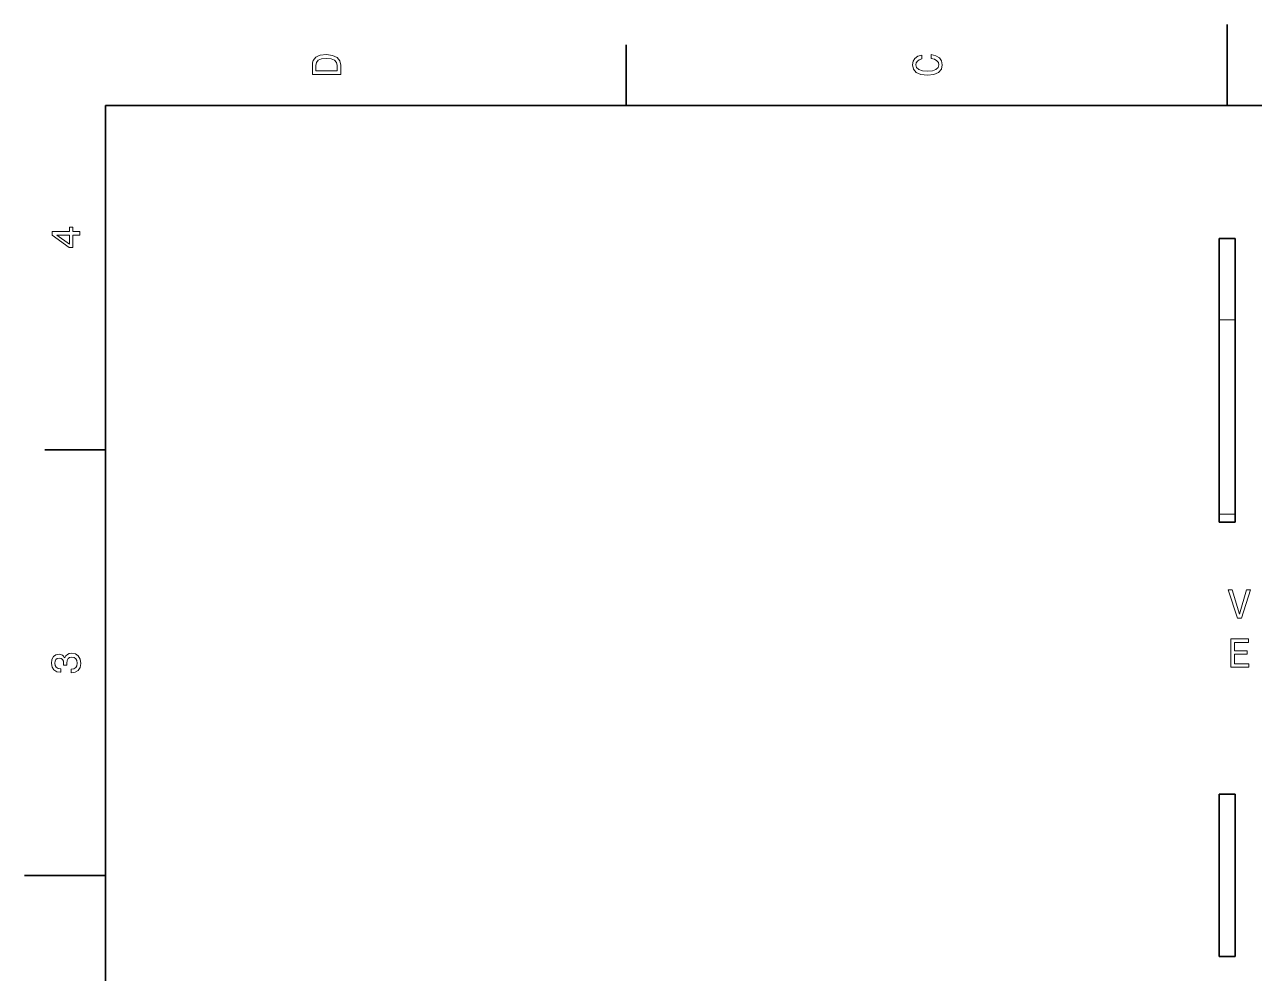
# Model space of a CAD drawing. Extents: x 0 to 297, y 0 to 210.
# Drawn here: x 0 to 151.9, y 92.9 to 210 of the extents above; entities that cross this region are included whole.
import ezdxf

# ---------------------------------------------------------------- set-up
doc = ezdxf.new("R2010")
doc.units = 0

msp = doc.modelspace()

# ---------------------------------------------------------------- linework, layer by layer
at = {"color": 7, "lineweight": 35, "ltscale": 0.25}
for p, q in [((148.5, 200), (148.5, 210)), ((147.5, 173.582718), (147.5, 183.582718)), ((149.5, 173.582718), (149.5, 183.582718)), ((10, 105), (0, 105))]:
    msp.add_line(p, q, dxfattribs=at)
at = {"color": 7, "lineweight": 35, "ltscale": 0.1875}
for p, q in [((74.300003, 200), (74.300003, 207.5)), ((10, 157.5), (2.5, 157.5))]:
    msp.add_line(p, q, dxfattribs=at)
at = {"color": 7, "lineweight": 35}
for p, q in [((287, 200), (10, 200)), ((10, 200), (10, 10)), ((147.5, 173.582718), (147.5, 149.582718)), ((149.5, 173.582718), (149.5, 149.582718)), ((147.5, 95.000015), (147.5, 115.000015)), ((149.5, 95.000015), (149.5, 115.000015))]:
    msp.add_line(p, q, dxfattribs=at)
at = {"color": 7, "lineweight": 35, "ltscale": 0.05}
for p, q in [((147.5, 183.582718), (149.5, 183.582718)), ((149.5, 148.582718), (147.5, 148.582718)), ((149.5, 115.000015), (147.5, 115.000015)), ((147.5, 95.000015), (149.5, 95.000015))]:
    msp.add_line(p, q, dxfattribs=at)
at = {"color": 7, "lineweight": 13, "ltscale": 0.05}
for p, q in [((147.5, 173.582718), (149.5, 173.582718)), ((149.5, 149.582718), (147.5, 149.582718))]:
    msp.add_line(p, q, dxfattribs=at)
at = {"color": 7, "lineweight": 35, "ltscale": 0.025}
for p, q in [((147.5, 148.582718), (147.5, 149.582718)), ((149.5, 148.582718), (149.5, 149.582718))]:
    msp.add_line(p, q, dxfattribs=at)
at = {"color": 7, "lineweight": 13}
for points in [[(35.533215, 204.994965), (35.533215, 203.829971), (39.033215, 203.829971), (39.033215, 204.994965), (38.922264, 205.544678), (38.584366, 205.953171), (38.034657, 206.205338), (37.283215, 206.296112), (36.516644, 206.215424), (36.21405, 206.114563), (35.971977, 205.973343), (35.644165, 205.56485), (35.563473, 205.297562)], [(35.951801, 204.959656), (36.027451, 205.342941), (36.259438, 205.605194), (36.672985, 205.761536), (37.283215, 205.811966), (37.873272, 205.756485), (38.286816, 205.600143), (38.533936, 205.332855), (38.614628, 204.959656), (38.614628, 204.298996), (35.951801, 204.298996)], [(111.93206, 205.817017), (112.35569, 205.716141), (112.658287, 205.549713), (112.844887, 205.317734), (112.905403, 205.045395), (112.814629, 204.71759), (112.54229, 204.460388), (112.098488, 204.28891), (111.483215, 204.233429), (110.872986, 204.28891), (110.424141, 204.455338), (110.151802, 204.71254), (110.055984, 205.045395), (110.106415, 205.287476), (110.247627, 205.494247), (110.474571, 205.655624), (110.787247, 205.766571), (110.787247, 206.245682), (110.308144, 206.094391), (109.94503, 205.832138), (109.718086, 205.474075), (109.637398, 205.045395), (109.763474, 204.510818), (110.116501, 204.10231), (110.696472, 203.840057), (111.483215, 203.749283), (112.269958, 203.840057), (112.84993, 204.10231), (113.208, 204.510818), (113.329041, 205.045395), (113.233215, 205.51442), (112.965927, 205.892654), (112.527161, 206.159943), (111.93206, 206.301163)], [(6.833213, 184.02739), (6.833213, 184.481277), (5.965778, 184.481277), (5.965778, 184.98056), (5.56232, 184.98056), (5.56232, 184.481277), (3.408862, 184.481277), (3.408862, 184.022339), (5.521974, 182.489197), (5.965778, 182.489197), (5.965778, 184.02739)], [(5.56232, 182.912827), (3.993876, 184.02739), (5.56232, 184.02739)], [(150.895538, 140.23114), (150.018005, 137.25058), (149.11528, 140.23114), (148.636169, 140.23114), (149.765854, 136.726089), (150.270172, 136.726089), (151.374634, 140.23114)], [(148.958939, 130.67926), (151.177948, 130.67926), (151.177948, 131.10289), (149.422913, 131.10289), (149.422913, 132.288055), (150.986313, 132.288055), (150.986313, 132.706635), (149.422913, 132.706635), (149.422913, 133.75563), (151.137604, 133.75563), (151.137604, 134.17926), (148.958939, 134.17926)], [(5.73379, 129.979111), (5.769093, 129.979111), (6.253242, 130.059799), (6.616354, 130.296829), (6.848343, 130.670029), (6.934078, 131.164276), (6.848343, 131.688766), (6.626441, 132.082138), (6.273415, 132.334305), (5.819525, 132.425079), (5.521974, 132.384735), (5.279899, 132.273788), (5.0933, 132.092224), (4.957133, 131.850143), (4.684798, 132.177963), (4.251081, 132.293961), (3.857709, 132.218307), (3.560158, 132.00145), (3.373559, 131.648422), (3.307997, 131.164276), (3.388689, 130.710388), (3.610591, 130.362396), (3.963617, 130.135452), (4.432637, 130.059799), (4.46794, 130.059799), (4.46794, 130.508652), (4.145173, 130.548996), (3.913184, 130.680115), (3.771974, 130.891937), (3.721542, 131.189484), (3.761888, 131.451736), (3.867795, 131.643372), (4.039265, 131.759369), (4.271254, 131.804764), (4.518372, 131.759369), (4.684798, 131.638336), (4.785663, 131.426514), (4.815922, 131.139053), (4.810879, 130.942368), (5.209294, 130.942368), (5.199208, 131.189484), (5.244596, 131.507217), (5.365634, 131.744247), (5.56232, 131.885452), (5.819525, 131.935883), (6.112032, 131.880417), (6.328891, 131.734161), (6.465058, 131.502167), (6.510447, 131.194534), (6.460014, 130.876801), (6.308718, 130.644821), (6.066643, 130.498566), (5.73379, 130.443085)]]:
    msp.add_lwpolyline(points, close=True, dxfattribs=at)

doc.saveas('drawing.dxf')
